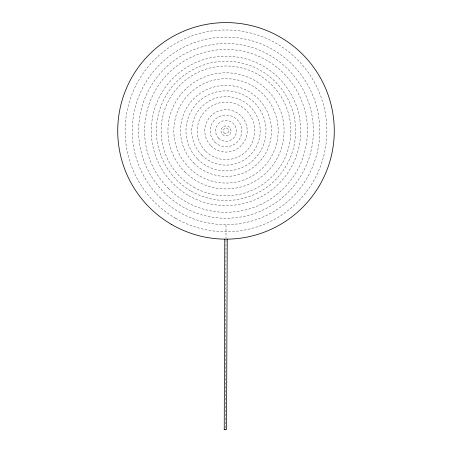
<?xml version="1.0" encoding="UTF-8"?>
<svg xmlns="http://www.w3.org/2000/svg" width="452" height="452" viewBox="0 0 452 452"><rect width="100%" height="100%" fill="white"/><g stroke="black" fill="none" stroke-linecap="round" stroke-linejoin="round"><path stroke-width="0.34" stroke-dasharray="2.26 1.69" d="M225.311 427.987L226 239.148M226 224.983L226 238.475M175.551 218.254A100.898 100.898 0 0 0 326.898 130.877A100.898 100.898 0 0 0 175.551 43.494A100.898 100.898 0 0 0 175.551 218.254M159.697 197.179A93.767 93.767 0 0 0 316.575 155.143A93.767 93.767 0 0 0 201.733 40.301A93.767 93.767 0 0 0 159.697 197.179M182.309 206.547A87.377 87.377 0 0 0 313.377 130.877A87.377 87.377 0 0 0 182.309 55.2A87.377 87.377 0 0 0 182.309 206.547M168.427 188.45A81.422 81.422 0 0 0 304.648 151.951A81.422 81.422 0 0 0 204.925 52.223A81.422 81.422 0 0 0 168.427 188.45M188.648 195.575A74.71 74.71 0 0 0 300.71 130.877A74.71 74.71 0 0 0 188.648 66.178A74.71 74.71 0 0 0 188.648 195.575M191.19 191.162A69.614 69.614 0 0 0 295.614 130.877A69.614 69.614 0 0 0 191.19 70.585A69.614 69.614 0 0 0 191.19 191.162M193.563 187.055A64.873 64.873 0 0 0 290.873 130.877A64.873 64.873 0 0 0 193.563 74.693A64.873 64.873 0 0 0 193.563 187.055M184.941 171.935A58.065 58.065 0 0 0 282.088 145.906A58.065 58.065 0 0 0 210.971 74.789A58.065 58.065 0 0 0 184.941 171.935M199.914 176.054A52.166 52.166 0 0 0 278.166 130.877A52.166 52.166 0 0 0 199.914 85.694A52.166 52.166 0 0 0 199.914 176.054M193.812 163.065A45.522 45.522 0 0 0 269.974 142.657A45.522 45.522 0 0 0 214.22 86.903A45.522 45.522 0 0 0 193.812 163.065M197.693 159.177A40.03 40.03 0 0 0 264.663 141.233A40.03 40.03 0 0 0 215.638 92.208A40.03 40.03 0 0 0 197.693 159.177M201.784 155.087A34.245 34.245 0 0 0 259.075 139.736A34.245 34.245 0 0 0 217.135 97.796A34.245 34.245 0 0 0 201.784 155.087M205.677 151.2A28.742 28.742 0 0 0 253.764 138.312A28.742 28.742 0 0 0 218.559 103.112A28.742 28.742 0 0 0 205.677 151.2M211.005 145.872A21.21 21.21 0 0 0 246.487 136.363A21.21 21.21 0 0 0 220.508 110.39A21.21 21.21 0 0 0 211.005 145.872M214.813 142.064A15.82 15.82 0 0 0 241.283 134.967A15.82 15.82 0 0 0 221.904 115.593A15.82 15.82 0 0 0 214.813 142.064M218.627 138.25A10.43 10.43 0 0 0 236.074 133.577A10.43 10.43 0 0 0 223.299 120.797A10.43 10.43 0 0 0 218.627 138.25M222.435 134.442A5.04 5.04 0 0 0 230.87 132.182A5.04 5.04 0 0 0 224.695 126.006A5.04 5.04 0 0 0 222.435 134.442M224.068 132.803A2.729 2.729 0 0 0 228.639 131.583A2.729 2.729 0 0 0 225.294 128.238A2.729 2.729 0 0 0 224.068 132.803"/><path stroke-width="0.68" d="M227.232 239.198L226.537 429.4L224.243 429.394L224.768 239.187M224.079 429.389L224.441 429.389M224.695 429.394L224.989 429.394M171.862 224.644A108.277 108.277 0 0 0 334.277 130.877A108.277 108.277 0 0 0 171.862 37.104A108.277 108.277 0 0 0 171.862 224.644"/></g></svg>
